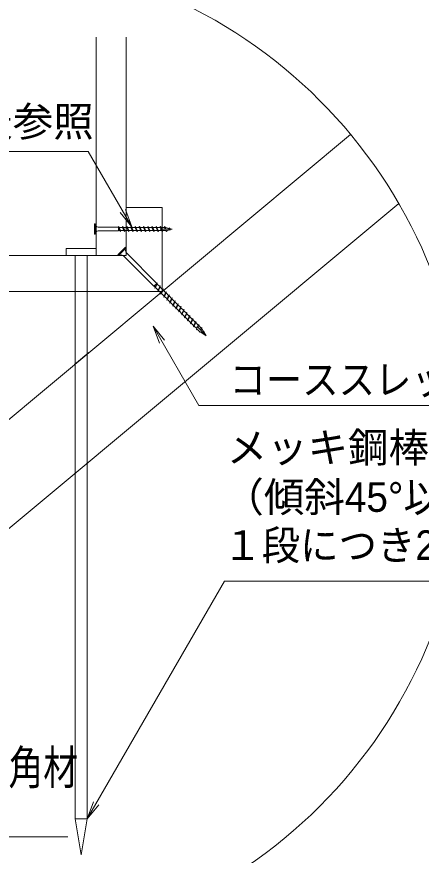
# Model space of a CAD drawing. Units: millimetres at full size, sheet at 1:20; details may follow other scales. Extents: x 0 to 8400, y 0 to 5940.
# Drawn here: x 3479 to 4154, y 795 to 2194 of the extents above; entities that cross this region are included whole.
import ezdxf
from ezdxf.enums import TextEntityAlignment as Align

# ---------------------------------------------------------------- set-up
doc = ezdxf.new("R2010")
doc.units = ezdxf.units.MM
doc.header["$LTSCALE"] = 20
for name, color, linetype, lineweight in [('コーススレッド', 7, 'Continuous', 18), ('メッキ鋼棒', 7, 'Continuous', 18), ('図形枠', 7, 'Continuous', 15), ('引出線', 7, 'Continuous', 13), ('角材', 7, 'Continuous', 18), ('階段本体', 7, 'Continuous', 18)]:
    doc.layers.add(name, color=color, linetype=linetype, lineweight=lineweight)
doc.layers.add('文字', color=7, linetype='Continuous')
doc.styles.add('Arial', font='')
doc.styles.add('ＭＳ Ｐゴシック', font='')
doc.styles.get('Arial').set_extended_font_data('Arial')
doc.styles.get('ＭＳ Ｐゴシック').set_extended_font_data('MS PGothic')

# ---------------------------------------------------------------- blocks, each defined once
blk = doc.blocks.new('open_arrow')
at = {"color": 0, "linetype": 'Continuous', "lineweight": -2}
blk.add_lwpolyline([(7.5, 1.25), (0, 0), (7.5, -1.25)], dxfattribs=at)

msp = doc.modelspace()

# ---------------------------------------------------------------- linework, layer by layer
at = {"layer": 'コーススレッド'}
for p, q in [((3608.41, 1848.53), (3608.41, 1831.73)), ((3608.41, 1848.53), (3609.81, 1848.53)), ((3609.81, 1848.53), (3609.81, 1831.73)), ((3614.41, 1843.13), (3648.41, 1843.13)), ((3614.41, 1837.13), (3648.41, 1837.13)), ((3648.41, 1844.33), (3648.41, 1837.13)), ((3648.41, 1844.33), (3651.91, 1835.93)), ((3648.41, 1844.33), (3649.77, 1842.63)), ((3648.41, 1843.13), (3650.59, 1837.63)), ((3648.41, 1837.13), (3649.5, 1837.63)), ((3649.5, 1837.63), (3650.59, 1837.63)), ((3649.77, 1842.63), (3655.41, 1842.63)), ((3649.77, 1842.63), (3651.85, 1837.63)), ((3651.91, 1835.93), (3650.59, 1837.63)), ((3651.85, 1837.63), (3657.54, 1837.63)), ((3651.91, 1835.93), (3652.62, 1837.63)), ((3654.7, 1842.63), (3655.41, 1844.33)), ((3655.41, 1844.33), (3658.91, 1835.93)), ((3655.41, 1844.33), (3658.91, 1835.93)), ((3655.41, 1844.33), (3656.77, 1842.63)), ((3655.41, 1842.63), (3657.54, 1837.63)), ((3656.77, 1842.63), (3662.41, 1842.63)), ((3656.77, 1842.63), (3658.91, 1837.63)), ((3658.91, 1835.93), (3657.54, 1837.63)), ((3658.91, 1837.63), (3664.54, 1837.63)), ((3658.91, 1835.93), (3659.62, 1837.63)), ((3661.7, 1842.63), (3662.41, 1844.33)), ((3662.41, 1844.33), (3665.91, 1835.93)), ((3662.41, 1844.33), (3663.77, 1842.63)), ((3662.41, 1842.63), (3664.54, 1837.63)), ((3663.77, 1842.63), (3669.41, 1842.63)), ((3663.77, 1842.63), (3665.91, 1837.63)), ((3665.91, 1835.93), (3664.54, 1837.63)), ((3665.91, 1837.63), (3671.54, 1837.63)), ((3665.91, 1835.93), (3666.62, 1837.63)), ((3668.7, 1842.63), (3669.41, 1844.33)), ((3669.41, 1844.33), (3672.91, 1835.93)), ((3669.41, 1844.33), (3670.77, 1842.63)), ((3669.41, 1842.63), (3671.54, 1837.63)), ((3670.77, 1842.63), (3676.41, 1842.63)), ((3670.77, 1842.63), (3672.91, 1837.63)), ((3672.91, 1835.93), (3671.54, 1837.63)), ((3672.91, 1837.63), (3678.54, 1837.63)), ((3672.91, 1835.93), (3673.62, 1837.63)), ((3675.7, 1842.63), (3676.41, 1844.33)), ((3676.41, 1844.33), (3679.91, 1835.93)), ((3676.41, 1844.33), (3677.77, 1842.63)), ((3676.41, 1842.63), (3678.54, 1837.63)), ((3677.77, 1842.63), (3683.41, 1842.63)), ((3677.77, 1842.63), (3679.91, 1837.63)), ((3679.91, 1835.93), (3678.54, 1837.63)), ((3679.91, 1837.63), (3685.54, 1837.63)), ((3679.91, 1835.93), (3680.62, 1837.63)), ((3682.7, 1842.63), (3683.41, 1844.33)), ((3683.41, 1844.33), (3686.91, 1835.93)), ((3683.41, 1844.33), (3684.77, 1842.63)), ((3683.41, 1842.63), (3685.54, 1837.63)), ((3684.77, 1842.63), (3690.41, 1842.63)), ((3684.77, 1842.63), (3686.91, 1837.63)), ((3686.91, 1835.93), (3685.54, 1837.63)), ((3686.91, 1837.63), (3692.54, 1837.63)), ((3686.91, 1835.93), (3687.62, 1837.63)), ((3689.7, 1842.63), (3690.41, 1844.33)), ((3690.41, 1844.33), (3693.91, 1835.93)), ((3690.41, 1844.33), (3691.77, 1842.63)), ((3690.41, 1842.63), (3692.54, 1837.63)), ((3691.77, 1842.63), (3697.41, 1842.63)), ((3691.77, 1842.63), (3693.91, 1837.63)), ((3693.91, 1835.93), (3692.54, 1837.63)), ((3693.91, 1837.63), (3699.54, 1837.63)), ((3693.91, 1835.93), (3694.62, 1837.63)), ((3696.7, 1842.63), (3697.41, 1844.33)), ((3697.41, 1844.33), (3700.91, 1835.93)), ((3697.41, 1844.33), (3698.77, 1842.63)), ((3697.41, 1842.63), (3699.54, 1837.63)), ((3698.77, 1842.63), (3704.41, 1842.63)), ((3698.77, 1842.63), (3700.91, 1837.63)), ((3700.91, 1835.93), (3699.54, 1837.63)), ((3700.91, 1837.63), (3706.54, 1837.63)), ((3700.91, 1835.93), (3701.62, 1837.63)), ((3703.7, 1842.63), (3704.41, 1844.33)), ((3704.41, 1844.33), (3707.91, 1835.93)), ((3704.41, 1844.33), (3705.77, 1842.63)), ((3704.41, 1842.63), (3706.54, 1837.63)), ((3705.77, 1842.63), (3711.41, 1842.63)), ((3705.77, 1842.63), (3707.91, 1837.63)), ((3707.91, 1835.93), (3706.54, 1837.63)), ((3707.91, 1837.63), (3713.54, 1837.63)), ((3707.91, 1835.93), (3708.62, 1837.63)), ((3710.7, 1842.63), (3711.41, 1844.33)), ((3711.41, 1844.33), (3714.91, 1835.93)), ((3711.41, 1844.33), (3712.77, 1842.63)), ((3711.41, 1842.63), (3713.54, 1837.63)), ((3712.77, 1842.63), (3718.41, 1842.63)), ((3712.77, 1842.63), (3714.91, 1837.63)), ((3714.91, 1835.93), (3713.54, 1837.63)), ((3714.91, 1837.63), (3720.54, 1837.63)), ((3714.91, 1835.93), (3715.62, 1837.63)), ((3717.7, 1842.63), (3718.41, 1844.33)), ((3718.41, 1844.33), (3720.16, 1840.13)), ((3718.41, 1844.33), (3719.77, 1842.63)), ((3718.41, 1842.63), (3719.48, 1840.13)), ((3720.54, 1837.63), (3718.52, 1840.13)), ((3718.52, 1840.13), (3719.48, 1840.13)), ((3738.41, 1840.13), (3719.48, 1840.13)), ((3719.77, 1842.63), (3725.41, 1842.63)), ((3719.77, 1842.63), (3720.84, 1840.13)), ((3721.91, 1835.93), (3720.54, 1837.63)), ((3721.91, 1835.93), (3722.62, 1837.63)), ((3722.62, 1837.63), (3727.54, 1837.63)), ((3724.7, 1842.63), (3725.41, 1844.33)), ((3725.41, 1844.33), (3727.16, 1840.13)), ((3725.41, 1844.33), (3726.77, 1842.63)), ((3725.41, 1842.63), (3726.48, 1840.13)), ((3726.77, 1842.63), (3727.84, 1840.13)), ((3733.2, 1841.21), (3726.77, 1842.63)), ((3728.91, 1835.93), (3727.54, 1837.63)), ((3728.91, 1835.93), (3729.62, 1837.63)), ((3734.15, 1838.86), (3729.62, 1837.63)), ((3733.41, 1842.03), (3732.58, 1841.41)), ((3733.2, 1841.21), (3733.63, 1840.13)), ((3733.41, 1841.93), (3734.28, 1841)), ((3733.41, 1841.88), (3734.17, 1840.13)), ((3735, 1838.06), (3734.13, 1838.89)), ((3734.23, 1840.95), (3734.58, 1840.13)), ((3738.41, 1840.13), (3734.26, 1841.02)), ((3738.41, 1840.13), (3735, 1839.16)), ((3735, 1838.16), (3735, 1839.09)), ((3608.41, 1831.73), (3609.81, 1831.73)), ((3659.98, 1809.96), (3647.25, 1797.24)), ((3661.39, 1808.55), (3648.66, 1795.82)), ((3659.98, 1809.96), (3661.39, 1808.55)), ((3647.25, 1797.24), (3648.66, 1795.82)), ((3656.86, 1795.54), (3707.78, 1744.63)), ((3661.67, 1800.35), (3712.58, 1749.43)), ((3707.78, 1744.63), (3712.58, 1749.43)), ((3713.36, 1750.21), (3709.47, 1741.37)), ((3712.58, 1749.43), (3709.74, 1743.23)), ((3713.36, 1750.21), (3712.58, 1749.43)), ((3713.36, 1750.21), (3713.09, 1748.36)), ((3707.78, 1744.63), (3708.33, 1744.64)), ((3708.33, 1744.64), (3709.74, 1743.23)), ((3709.74, 1743.23), (3709.47, 1741.37)), ((3709.47, 1741.37), (3710.95, 1742.02)), ((3713.09, 1748.36), (3710.5, 1742.47)), ((3710.5, 1742.47), (3714.69, 1738.28)), ((3713.09, 1748.36), (3717.28, 1744.17)), ((3718.31, 1745.26), (3714.42, 1736.42)), ((3714.69, 1738.28), (3714.42, 1736.42)), ((3714.42, 1736.42), (3715.9, 1737.07)), ((3717.28, 1744.17), (3714.69, 1738.28)), ((3718.04, 1743.41), (3715.45, 1737.52)), ((3715.45, 1737.52), (3719.64, 1733.33)), ((3716.84, 1744.61), (3718.31, 1745.26)), ((3718.31, 1745.26), (3718.04, 1743.41)), ((3718.04, 1743.41), (3722.23, 1739.22)), ((3723.26, 1740.31), (3719.37, 1731.47)), ((3722.23, 1739.22), (3719.64, 1733.33)), ((3722.99, 1738.46), (3720.4, 1732.57)), ((3721.79, 1739.66), (3723.26, 1740.31)), ((3723.26, 1740.31), (3722.99, 1738.46)), ((3722.99, 1738.46), (3727.18, 1734.27)), ((3728.21, 1735.36), (3724.32, 1726.52)), ((3726.74, 1734.71), (3728.21, 1735.36)), ((3728.21, 1735.36), (3727.94, 1733.51)), ((3719.64, 1733.33), (3719.37, 1731.47)), ((3719.37, 1731.47), (3720.85, 1732.12)), ((3720.4, 1732.57), (3724.59, 1728.38)), ((3724.59, 1728.38), (3724.32, 1726.52)), ((3724.32, 1726.52), (3725.79, 1727.17)), ((3727.18, 1734.27), (3724.59, 1728.38)), ((3727.94, 1733.51), (3725.35, 1727.62)), ((3725.35, 1727.62), (3729.54, 1723.43)), ((3727.94, 1733.51), (3732.13, 1729.32)), ((3733.16, 1730.41), (3729.27, 1721.57)), ((3729.54, 1723.43), (3729.27, 1721.57)), ((3729.27, 1721.57), (3730.74, 1722.22)), ((3732.13, 1729.32), (3729.54, 1723.43)), ((3732.89, 1728.56), (3730.3, 1722.67)), ((3730.3, 1722.67), (3734.49, 1718.48)), ((3731.69, 1729.77), (3733.16, 1730.41)), ((3733.16, 1730.41), (3732.89, 1728.56)), ((3732.89, 1728.56), (3737.08, 1724.37)), ((3738.11, 1725.46), (3734.22, 1716.62)), ((3737.08, 1724.37), (3734.49, 1718.48)), ((3737.84, 1723.61), (3735.25, 1717.72)), ((3736.64, 1724.82), (3738.11, 1725.46)), ((3738.11, 1725.46), (3737.84, 1723.61)), ((3737.84, 1723.61), (3742.03, 1719.42)), ((3743.06, 1720.51), (3739.17, 1711.68)), ((3741.59, 1719.87), (3743.06, 1720.51)), ((3743.06, 1720.51), (3742.79, 1718.66)), ((3734.49, 1718.48), (3734.22, 1716.62)), ((3734.22, 1716.62), (3735.69, 1717.27)), ((3735.25, 1717.72), (3739.44, 1713.53)), ((3739.44, 1713.53), (3739.17, 1711.68)), ((3739.17, 1711.68), (3740.64, 1712.32)), ((3742.03, 1719.42), (3739.44, 1713.53)), ((3742.79, 1718.66), (3740.2, 1712.77)), ((3740.2, 1712.77), (3744.39, 1708.58)), ((3742.79, 1718.66), (3746.98, 1714.47)), ((3748.01, 1715.56), (3744.12, 1706.73)), ((3744.39, 1708.58), (3744.12, 1706.73)), ((3744.12, 1706.73), (3745.59, 1707.37)), ((3746.98, 1714.47), (3744.39, 1708.58)), ((3747.74, 1713.71), (3745.15, 1707.82)), ((3745.15, 1707.82), (3749.34, 1703.63)), ((3746.54, 1714.92), (3748.01, 1715.56)), ((3748.01, 1715.56), (3747.74, 1713.71)), ((3747.74, 1713.71), (3751.93, 1709.52)), ((3752.96, 1710.61), (3749.07, 1701.78)), ((3751.93, 1709.52), (3749.34, 1703.63)), ((3752.69, 1708.76), (3750.1, 1702.87)), ((3751.49, 1709.97), (3752.96, 1710.61)), ((3752.96, 1710.61), (3752.69, 1708.76)), ((3752.69, 1708.76), (3756.88, 1704.57)), ((3749.34, 1703.63), (3749.07, 1701.78)), ((3749.07, 1701.78), (3750.54, 1702.42)), ((3750.1, 1702.87), (3754.29, 1698.68)), ((3757.91, 1705.66), (3754.02, 1696.83)), ((3754.29, 1698.68), (3754.02, 1696.83)), ((3754.02, 1696.83), (3755.49, 1697.47)), ((3756.88, 1704.57), (3754.29, 1698.68)), ((3757.64, 1703.81), (3755.05, 1697.92)), ((3755.05, 1697.92), (3759.24, 1693.73)), ((3756.44, 1705.02), (3757.91, 1705.66)), ((3757.91, 1705.66), (3757.64, 1703.81)), ((3757.64, 1703.81), (3761.83, 1699.62)), ((3762.86, 1700.71), (3758.97, 1691.88)), ((3759.24, 1693.73), (3758.97, 1691.88)), ((3758.97, 1691.88), (3760.44, 1692.52)), ((3761.83, 1699.62), (3759.24, 1693.73)), ((3762.59, 1698.86), (3760, 1692.97)), ((3760, 1692.97), (3764.19, 1688.78)), ((3761.39, 1700.07), (3762.86, 1700.71)), ((3762.86, 1700.71), (3762.59, 1698.86)), ((3762.59, 1698.86), (3766.78, 1694.67)), ((3767.81, 1695.77), (3763.92, 1686.93)), ((3766.78, 1694.67), (3764.19, 1688.78)), ((3767.54, 1693.91), (3764.95, 1688.02)), ((3766.34, 1695.12), (3767.81, 1695.77)), ((3767.81, 1695.77), (3767.54, 1693.91)), ((3767.54, 1693.91), (3771.73, 1689.72)), ((3764.19, 1688.78), (3763.92, 1686.93)), ((3763.92, 1686.93), (3765.39, 1687.57)), ((3764.95, 1688.02), (3769.14, 1683.83)), ((3772.76, 1690.82), (3768.87, 1681.98)), ((3769.14, 1683.83), (3768.87, 1681.98)), ((3768.87, 1681.98), (3770.34, 1682.62)), ((3771.73, 1689.72), (3769.14, 1683.83)), ((3772.49, 1688.96), (3769.9, 1683.07)), ((3769.9, 1683.07), (3774.09, 1678.88)), ((3771.29, 1690.17), (3772.76, 1690.82)), ((3772.76, 1690.82), (3772.49, 1688.96)), ((3772.49, 1688.96), (3776.68, 1684.77)), ((3777.71, 1685.87), (3773.82, 1677.03)), ((3774.09, 1678.88), (3773.82, 1677.03)), ((3776.68, 1684.77), (3774.09, 1678.88)), ((3777.44, 1684.01), (3774.85, 1678.12)), ((3776.24, 1685.22), (3777.71, 1685.87)), ((3777.71, 1685.87), (3777.44, 1684.01)), ((3777.44, 1684.01), (3781.63, 1679.82)), ((3781.63, 1679.82), (3780.33, 1676.88)), ((3782.66, 1680.92), (3780.71, 1676.5)), ((3782.39, 1679.06), (3781.09, 1676.12)), ((3781.18, 1680.27), (3782.66, 1680.92)), ((3782.66, 1680.92), (3782.39, 1679.06)), ((3782.39, 1679.06), (3786.58, 1674.87)), ((3773.82, 1677.03), (3775.29, 1677.68)), ((3774.85, 1678.12), (3779.04, 1673.93)), ((3779.04, 1673.93), (3778.77, 1672.08)), ((3778.77, 1672.08), (3780.24, 1672.73)), ((3779.04, 1673.93), (3779.66, 1677.55)), ((3795.03, 1662.18), (3779.66, 1677.55)), ((3780.24, 1672.73), (3783.55, 1669.42)), ((3783.55, 1669.42), (3784.04, 1669.11)), ((3784.04, 1669.11), (3783.88, 1668)), ((3783.88, 1668), (3785.06, 1668.47)), ((3784.9, 1668.57), (3789.22, 1665.84)), ((3786.58, 1674.87), (3785.28, 1671.93)), ((3787.61, 1675.97), (3785.58, 1671.63)), ((3787.34, 1674.11), (3786.04, 1671.17)), ((3786.13, 1675.32), (3787.61, 1675.97)), ((3787.61, 1675.97), (3787.34, 1674.11)), ((3787.34, 1674.11), (3787.8, 1673.66)), ((3787.8, 1673.66), (3790.66, 1669.12)), ((3789.22, 1665.2), (3789.22, 1665.84)), ((3789.22, 1665.2), (3789.88, 1665.43)), ((3789.67, 1665.56), (3795.03, 1662.18)), ((3790.66, 1669.12), (3789.87, 1667.34)), ((3791.16, 1669.62), (3790.07, 1667.14)), ((3791.01, 1668.56), (3790.28, 1666.93)), ((3790.52, 1669.34), (3791.16, 1669.62)), ((3791.16, 1669.62), (3791.01, 1668.56)), ((3791.01, 1668.56), (3795.03, 1662.18))]:
    msp.add_line(p, q, dxfattribs=at)
for centre, radius, start, end in [((3615.85, 1849.01), 6.05, 184.54958, 256.30258), ((3615.7, 1831.37), 5.9, 102.61279, 176.53506), ((3667.96, 1804.67), 7.63, 149.45494, 214.49492), ((3652.54, 1789.09), 7.77, 56.13472, 119.91541)]:
    msp.add_arc(centre, radius, start, end, dxfattribs=at)
at = {"layer": 'メッキ鋼棒'}
for p, q in [((3576.43, 1795.82), (3576.43, 1735.85)), ((3596.42, 1795.82), (3596.42, 1735.85)), ((3596.42, 1631.73), (3596.42, 1449.58)), ((3576.43, 1615.58), (3576.43, 1432.93)), ((3596.42, 1449.58), (3596.42, 856.28)), ((3576.43, 1435.33), (3576.43, 856.28)), ((3576.43, 856.28), (3586.43, 796.31)), ((3596.42, 856.28), (3576.43, 856.28)), ((3586.43, 796.31), (3596.42, 856.28))]:
    msp.add_line(p, q, dxfattribs=at)
msp.add_lwpolyline([(3561.44, 1795.82), (3611.41, 1795.82), (3611.41, 1807.81), (3561.44, 1807.81)], close=True, dxfattribs=at)
at = {"layer": '図形枠'}
msp.add_circle((3395.28, 1465.88), 832.83, dxfattribs=at)
at = {"layer": '引出線'}
for points in [[(3670.65, 1843.95), (3598.18, 1969.48), (2803.3, 1969.48), (2795.3, 1969.48)], [(3706.26, 1678.3), (3782.77, 1545.78), (4363.77, 1545.78), (4371.77, 1545.78)], [(3596.42, 856.28), (3825.25, 1252.63), (5146.81, 1252.63), (5154.81, 1252.63)], [(2889.47, 977.03), (2976.73, 825.9), (3556.26, 825.9), (3564.26, 825.9)]]:
    msp.add_lwpolyline(points, dxfattribs=at)
at = {"layer": '角材'}
for p, q in [((2999.88, 1134.62), (4035.94, 1998)), ((3000.9, 953.32), (4116.25, 1882.78))]:
    msp.add_line(p, q, dxfattribs=at)
at = {"layer": '階段本体'}
for p, q in [((3611.41, 1795.82), (3611.41, 2160.1)), ((3661.39, 1795.82), (3661.39, 2160.1)), ((3661.39, 1795.82), (3661.39, 1875.78)), ((3661.39, 1875.78), (3721.36, 1875.78)), ((3721.36, 1875.78), (3721.36, 1735.85)), ((3011.71, 1795.82), (3661.39, 1795.82)), ((3578.77, 1735.85), (3401.52, 1735.85)), ((3576.43, 1735.85), (3576.43, 1615.58)), ((3595.01, 1735.85), (3578.77, 1735.85)), ((3721.36, 1735.85), (3595.01, 1735.85)), ((3596.42, 1735.85), (3596.42, 1631.73)), ((3575.18, 1614.04), (3599.19, 1634.04))]:
    msp.add_line(p, q, dxfattribs=at)

# ---------------------------------------------------------------- block references
at = {"layer": '引出線', "xscale": 4, "yscale": 4}
for p, rotation in [((3670.65, 1843.95), 120), ((3706.26, 1678.3), 300), ((3596.42, 856.28), 60)]:
    msp.add_blockref('open_arrow', p, dxfattribs=dict(at, rotation=rotation))

# ---------------------------------------------------------------- texts
at = {"layer": '文字', "style": 'ＭＳ Ｐゴシック'}
for s, p in [('１段当たり数量は別表参照', (2797.1, 1979.89)), ('メッキ鋼棒φ10×500L', (3829.23, 1436.12)), ('（傾斜45°以上は800Lを使用する）', (3823.7, 1353.47))]:
    msp.add_text(s, height=49.49, dxfattribs=at).set_placement(p, align=Align.BOTTOM_LEFT)
at = {"layer": '文字'}
for s, height, style, width, p in [('コーススレッド100L', 49.49, 'ＭＳ Ｐゴシック', 0.9, (3833.63, 1549.48)), ('１段につき2本（1000巾は3本・1200巾は4本)', 49.49, 'ＭＳ Ｐゴシック', 0.95, (3823.45, 1273.12)), ('再生プラスチック角材', 56.82, 'Arial', 0.75, (2999.91, 896.49))]:
    msp.add_text(s, height=height, dxfattribs=dict(at, style=style, width=width)).set_placement(p, align=Align.BOTTOM_LEFT)

doc.saveas('drawing.dxf')
